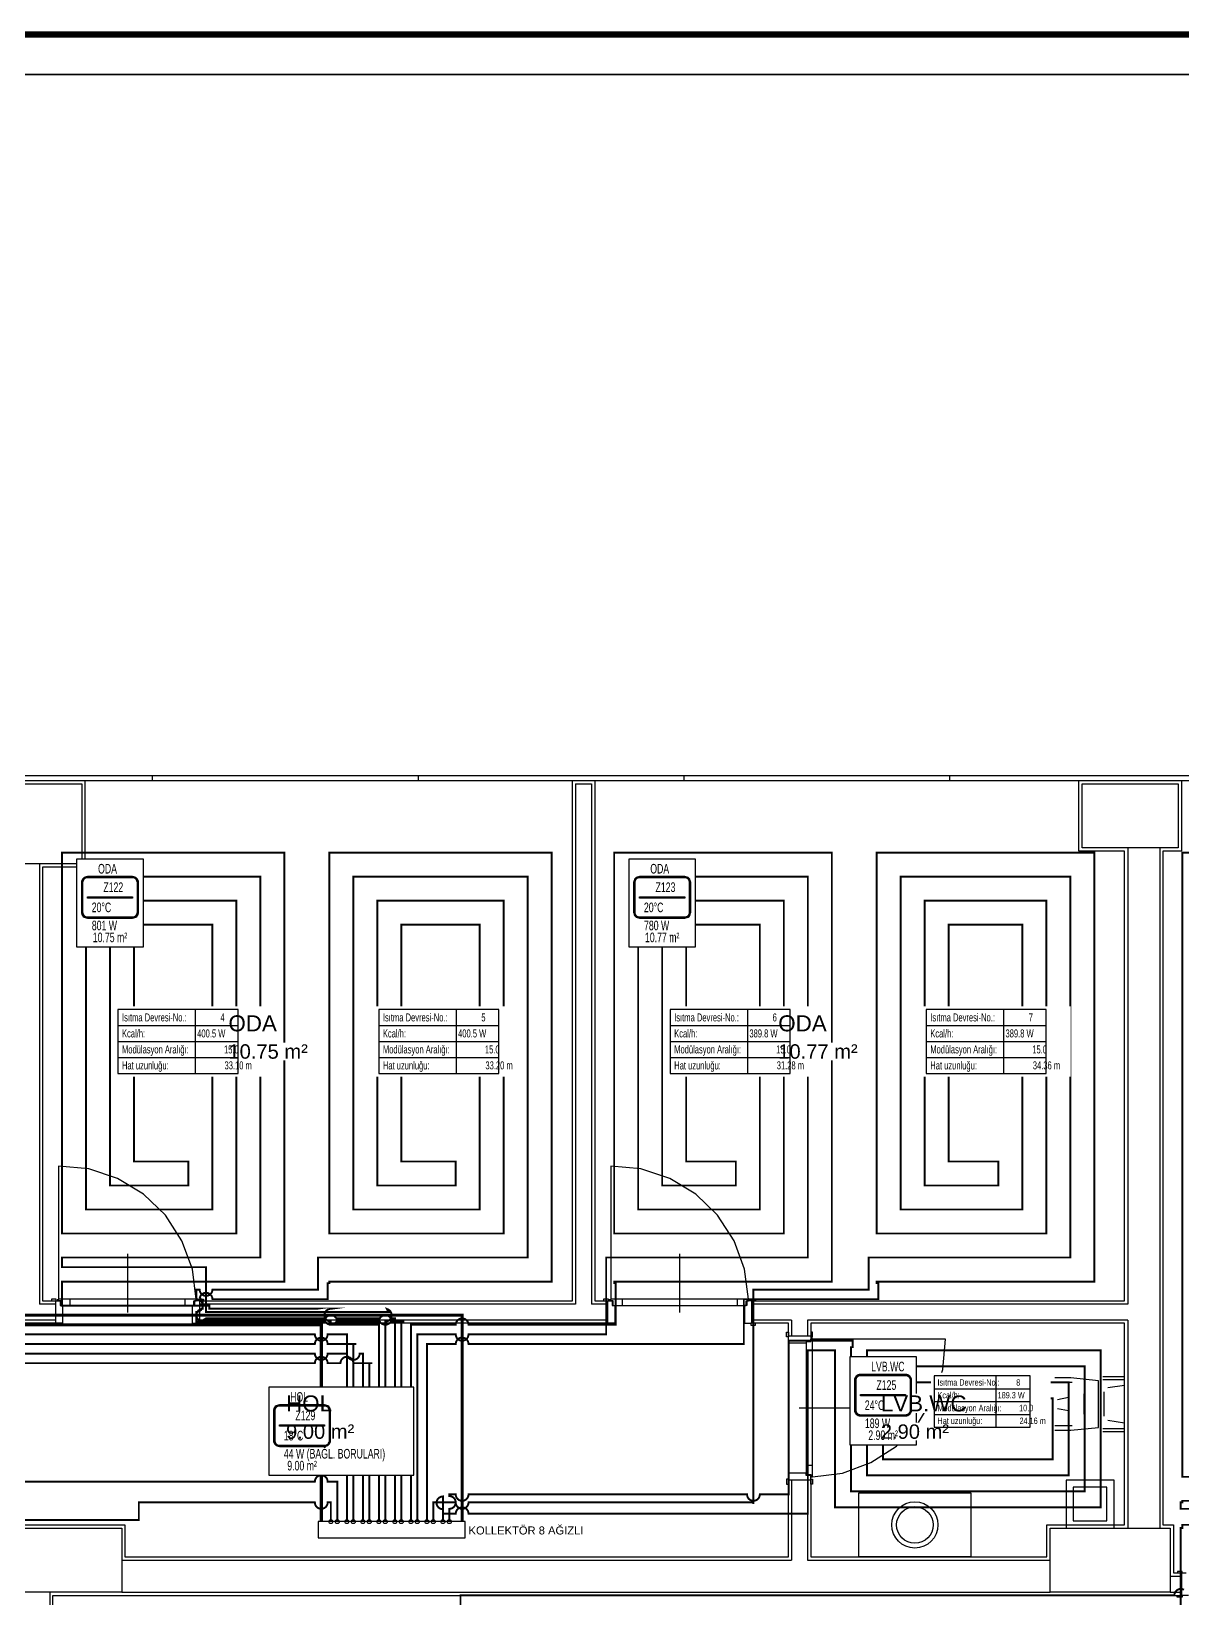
# Model space of a CAD drawing. Header units: centimetres. Extents: x -3952 to 26292, y -15092 to -10712.
# Drawn here: x 9951 to 10670, y -14077 to -13098 of the extents above; entities that cross this region are included whole.
import ezdxf
from ezdxf.enums import TextEntityAlignment as Align

# ---------------------------------------------------------------- set-up
doc = ezdxf.new("R2010")
doc.units = ezdxf.units.CM
doc.linetypes.add('ISITMA DONUS HATTI', pattern=[26, 20, -6])
for name, color, linetype in [('MIMARI', 8, 'Continuous'), ('MIMARI-KOLON', 8, 'Continuous'), ('MIMARI-TEFRIS', 9, 'Continuous'), ('MIMARI-YAZI', 8, 'Continuous'), ('MTY-ISIKAYBIMAHAL', 2, 'Continuous'), ('MTY-ISITMA-DONUS-BORU', 30, 'ISITMA DONUS HATTI'), ('MTY-ISITMA-GIDIS-BORU', 10, 'Continuous'), ('MTY-KOLLETOR', 7, 'Continuous'), ('MTY-PAFTA', 7, 'Continuous'), ('MTY-PEX-BORU', 1, 'Continuous'), ('MTY-RADYATÖR', 7, 'Continuous'), ('MTY-TEFRIS', 15, 'Continuous')]:
    doc.layers.add(name, color=color, linetype=linetype)
doc.layers.add('ROTAS-PAFTA-SINIRI', color=8, linetype='Continuous', plot=False)
doc.styles.add('MTYCAPLT', font='arial.ttf', dxfattribs={"width": 0.65, "height": 1})
doc.styles.add('ROTAS', font='arial.ttf')

# ---------------------------------------------------------------- blocks, each defined once
blk = doc.blocks.new('ROTAS_PAFTA')
blk.add_lwpolyline([(0, 0), (1, 0), (1, 1), (0, 1)], close=True)
blk = doc.blocks.new('MTY-RADYATOR MAHAL')
at = {"layer": 'MTY-ISIKAYBIMAHAL', "color": 2}
for points in [[(-35.7, 18.4), (-35.7, -18.4, 0.414214), (-28.2, -25.9), (28.2, -25.9, 0.414214), (35.7, -18.4), (35.7, 18.4, 0.414214), (28.2, 25.9), (-28.2, 25.9, 0.414214)], [(-34.2, 18.4), (-34.2, -18.4, 0.414214), (-28.2, -24.4), (28.2, -24.4, 0.414214), (34.2, -18.4), (34.2, 18.4, 0.414214), (28.2, 24.4), (-28.2, 24.4, 0.414214)]]:
    blk.add_lwpolyline(points, format="xyb", close=True, dxfattribs=at)
at = {"layer": 'MTY-ISIKAYBIMAHAL', "color": 4}
for points in [[(-35.2, 18.4), (-35.2, -18.4, 0.414214), (-28.2, -25.4), (28.2, -25.4, 0.414214), (35.2, -18.4), (35.2, 18.4, 0.414214), (28.2, 25.4), (-28.2, 25.4, 0.414214)], [(-34.7, 18.4), (-34.7, -18.4, 0.414214), (-28.2, -24.9), (28.2, -24.9, 0.414214), (34.7, -18.4), (34.7, 18.4, 0.414214), (28.2, 24.9), (-28.2, 24.9, 0.414214)]]:
    blk.add_lwpolyline(points, format="xyb", close=True, dxfattribs=at)
at = {"layer": 'MTY-ISIKAYBIMAHAL', "color": 2}
blk.add_lwpolyline([(-28.2, 0.8), (28.2, 0.8), (28.2, -0.8), (-28.2, -0.8)], close=True, dxfattribs=at)
at = {"layer": 'MTY-ISIKAYBIMAHAL', "color": 1, "style": 'MTYCAPLT', "width": 0.65}
for tag, p in [('MAHAL_001', (-14.9, 29.8)), ('NO_001', (-8.3, 6.7))]:
    blk.add_attdef(tag, p, '', height=12, rotation=360, dxfattribs=at)
at = {"layer": 'MTY-ISIKAYBIMAHAL', "color": 4, "style": 'MTYCAPLT', "width": 0.65}
for tag, p in [('DERECE_001', (-22.8, -18.5)), ('ISIKAYBI_001', (-22.7, -41.1))]:
    blk.add_attdef(tag, p, '', height=12, rotation=360, dxfattribs=at)
blk.add_attdef('ALAN', text='', height=12, rotation=360, dxfattribs=at).set_placement((0, -50), align=Align.MIDDLE_CENTER)
blk = doc.blocks.new('MTY-ETIKET')
at = {"layer": 'MTY-RADYATÖR'}
for p, q in [((2.69, 0), (2.69, 8)), ((-7, 6), (8, 6)), ((-7, 4), (8, 4)), ((-7, 2), (8, 2))]:
    blk.add_line(p, q, dxfattribs=at)
blk.add_lwpolyline([(8, 0), (8, 8), (-7, 8), (-7, 0)], close=True, dxfattribs=at)
at = {"layer": 'MTY-RADYATÖR', "style": 'MTYCAPLT', "width": 0.65}
for s, p in [('Isıtma Devresi-No.:', (-6.5, 7)), ('Kcal/h:', (-6.5, 5)), ('Modülasyon Aralığı:', (-6.5, 3)), ('Hat uzunluğu:', (-6.5, 1))]:
    blk.add_text(s, height=1, rotation=360, dxfattribs=at).set_placement(p, align=Align.MIDDLE_LEFT)
for tag, p in [('NO1_001', (5.8, 6.5)), ('AR_001', (6.25, 2.5)), ('UZ_001', (6.31, 0.51))]:
    blk.add_attdef(tag, p, '', height=1, rotation=360, dxfattribs=at)
at = {"layer": 'MTY-RADYATÖR', "color": 2, "style": 'MTYCAPLT', "width": 0.65}
for tag, p in [('BORU_001', (-7.07, 4.59)), ('YER_001', (2.9, 4.5))]:
    blk.add_attdef(tag, p, '', height=1, dxfattribs=at)

msp = doc.modelspace()

# ---------------------------------------------------------------- linework, layer by layer
at = {"layer": 'MIMARI'}
for p, q in [((10026.44, -13563.05), (10026.44, -13566.05)), ((10192.44, -13563.05), (10192.44, -13566.05)), ((10290.86, -13568.05), (10290.86, -13893.05)), ((10290.86, -13568.05), (10300.86, -13568.05)), ((10300.86, -13568.05), (10300.86, -13893.05)), ((10358.44, -13563.05), (10358.44, -13566.05)), ((10524.44, -13563.05), (10524.44, -13566.05)), ((10635.86, -13608.05), (10635.86, -13893.05)), ((10655.86, -13608.05), (10655.86, -14033.05)), ((9955.86, -13618.05), (9955.86, -13893.05)), ((9967.85, -13806.88), (9967.85, -13890.06)), ((10312.85, -13806.88), (10312.85, -13890.06)), ((10010.86, -13861.61), (10010.86, -13898.3)), ((10355.86, -13861.61), (10355.86, -13898.3)), ((9965.86, -13893.05), (9955.86, -13893.05)), ((9966.42, -13890.08), (9963.39, -13890.08)), ((9963.39, -13890.08), (9963.39, -13891.05)), ((9963.39, -13891.05), (9966.42, -13891.05)), ((9965.86, -13891.05), (9965.86, -13905.05)), ((9965.86, -13891.05), (9968.83, -13891.05)), ((9965.86, -13893.05), (9965.86, -13903.05)), ((9966.42, -13891.05), (9966.42, -13890.08)), ((10053.88, -13890.06), (9967.85, -13890.06)), ((9967.85, -13891.05), (9967.85, -13890.06)), ((9969.34, -13891), (9967.85, -13891)), ((9968.83, -13891.05), (9968.83, -13894.02)), ((9969.34, -13893.89), (9969.34, -13891)), ((9974.92, -13890.06), (9974.92, -13893.89)), ((10046.81, -13890.06), (10046.81, -13893.89)), ((10052.38, -13893.89), (10052.38, -13891)), ((10052.38, -13891), (10053.88, -13891)), ((10055.86, -13891.05), (10052.89, -13891.05)), ((10052.89, -13891.05), (10052.89, -13894.02)), ((10053.88, -13891.05), (10053.88, -13890.06)), ((10055.3, -13890.08), (10058.34, -13890.08)), ((10055.3, -13891.05), (10055.3, -13890.08)), ((10058.34, -13891.05), (10055.3, -13891.05)), ((10055.86, -13891.05), (10055.86, -13905.05)), ((10290.86, -13893.05), (10055.86, -13893.05)), ((10055.86, -13893.05), (10055.86, -13903.05)), ((10058.34, -13890.08), (10058.34, -13891.05)), ((10310.86, -13893.05), (10300.86, -13893.05)), ((10311.42, -13890.08), (10308.39, -13890.08)), ((10308.39, -13890.08), (10308.39, -13891.05)), ((10308.39, -13891.05), (10311.42, -13891.05)), ((10310.86, -13891.05), (10310.86, -13905.05)), ((10310.86, -13891.05), (10313.83, -13891.05)), ((10310.86, -13893.05), (10310.86, -13903.05)), ((10311.42, -13891.05), (10311.42, -13890.08)), ((10398.88, -13890.06), (10312.85, -13890.06)), ((10312.85, -13891.05), (10312.85, -13890.06)), ((10314.34, -13891), (10312.85, -13891)), ((10313.83, -13891.05), (10313.83, -13894.02)), ((10314.34, -13893.89), (10314.34, -13891)), ((10319.92, -13890.06), (10319.92, -13893.89)), ((10391.81, -13890.06), (10391.81, -13893.89)), ((10397.38, -13893.89), (10397.38, -13891)), ((10397.38, -13891), (10398.88, -13891)), ((10400.86, -13891.05), (10397.89, -13891.05)), ((10397.89, -13891.05), (10397.89, -13894.02)), ((10398.88, -13891.05), (10398.88, -13890.06)), ((10400.3, -13890.08), (10403.34, -13890.08)), ((10400.3, -13891.05), (10400.3, -13890.08)), ((10403.34, -13891.05), (10400.3, -13891.05)), ((10400.86, -13891.05), (10400.86, -13905.05)), ((10635.86, -13893.05), (10400.86, -13893.05)), ((10400.86, -13893.05), (10400.86, -13903.05)), ((10403.34, -13890.08), (10403.34, -13891.05)), ((9965.86, -13903.05), (9935.86, -13903.05)), ((9968.83, -13894.02), (9970.32, -13894.02)), ((9969.34, -13893.89), (10052.38, -13893.89)), ((9970.32, -13894.02), (9970.32, -13905.05)), ((10051.41, -13894.02), (10051.41, -13905.05)), ((10052.89, -13894.02), (10051.41, -13894.02)), ((10310.86, -13903.05), (10055.86, -13903.05)), ((10313.83, -13894.02), (10315.32, -13894.02)), ((10314.34, -13893.89), (10397.38, -13893.89)), ((10315.32, -13894.02), (10315.32, -13905.05)), ((10396.41, -13894.02), (10396.41, -13905.05)), ((10397.89, -13894.02), (10396.41, -13894.02)), ((10425.86, -13903.05), (10400.86, -13903.05)), ((10425.86, -13903.05), (10425.86, -13913.05)), ((10635.86, -13903.05), (10435.86, -13903.05)), ((10435.86, -13903.05), (10435.86, -13913.05)), ((10635.86, -13903.05), (10635.86, -14033.05)), ((9963.34, -13906.19), (9963.34, -13905.05)), ((9963.34, -13905.05), (9966.42, -13905.05)), ((9966.42, -13906.19), (9963.34, -13906.19)), ((9970.32, -13905.05), (9965.86, -13905.05)), ((9966.42, -13905.05), (9966.42, -13906.19)), ((10051.41, -13905.05), (10055.86, -13905.05)), ((10055.3, -13905.05), (10055.3, -13906.19)), ((10058.39, -13905.05), (10055.3, -13905.05)), ((10055.3, -13906.19), (10058.39, -13906.19)), ((10058.39, -13906.19), (10058.39, -13905.05)), ((10308.34, -13906.19), (10308.34, -13905.05)), ((10308.34, -13905.05), (10311.42, -13905.05)), ((10311.42, -13906.19), (10308.34, -13906.19)), ((10315.32, -13905.05), (10310.86, -13905.05)), ((10311.42, -13905.05), (10311.42, -13906.19)), ((10396.41, -13905.05), (10400.86, -13905.05)), ((10400.3, -13905.05), (10400.3, -13906.19)), ((10403.39, -13905.05), (10400.3, -13905.05)), ((10400.3, -13906.19), (10403.39, -13906.19)), ((10403.39, -13906.19), (10403.39, -13905.05)), ((10422.72, -13910.53), (10423.86, -13910.53)), ((10422.72, -13913.61), (10422.72, -13910.53)), ((10423.86, -13910.53), (10423.86, -13913.61)), ((10437.86, -13910.58), (10437.86, -13913.61)), ((10438.83, -13910.58), (10437.86, -13910.58)), ((10438.83, -13913.61), (10438.83, -13910.58)), ((10423.86, -13913.61), (10422.72, -13913.61)), ((10423.86, -13917.51), (10423.86, -13913.05)), ((10437.86, -13913.05), (10423.86, -13913.05)), ((10434.89, -13917.51), (10423.86, -13917.51)), ((10435.86, -13913.05), (10425.86, -13913.05)), ((10434.89, -13916.02), (10434.89, -13917.51)), ((10437.86, -13916.02), (10434.89, -13916.02)), ((10435.03, -13916.53), (10435.03, -13999.57)), ((10435.03, -13916.53), (10437.92, -13916.53)), ((10438.85, -13922.11), (10435.03, -13922.11)), ((10437.86, -13913.05), (10437.86, -13916.02)), ((10437.86, -13913.61), (10438.83, -13913.61)), ((10437.86, -13915.04), (10438.85, -13915.04)), ((10437.92, -13916.53), (10437.92, -13915.04)), ((10438.85, -14001.07), (10438.85, -13915.04)), ((10522.03, -13915.04), (10438.85, -13915.04)), ((10467.31, -13958.05), (10430.61, -13958.05)), ((10423.86, -13998.6), (10423.86, -14003.05)), ((10434.89, -13998.6), (10423.86, -13998.6)), ((10434.89, -14000.08), (10434.89, -13998.6)), ((10437.86, -14000.08), (10434.89, -14000.08)), ((10438.85, -13994), (10435.03, -13994)), ((10435.03, -13999.57), (10437.92, -13999.57)), ((10437.86, -14003.05), (10437.86, -14000.08)), ((10437.86, -14001.07), (10438.85, -14001.07)), ((10437.92, -13999.57), (10437.92, -14001.07)), ((10423.86, -14002.49), (10422.72, -14002.49)), ((10422.72, -14002.49), (10422.72, -14005.58)), ((10422.72, -14005.58), (10423.86, -14005.58)), ((10423.86, -14005.58), (10423.86, -14002.49)), ((10437.86, -14003.05), (10423.86, -14003.05)), ((10425.86, -14003.05), (10425.86, -14053.05)), ((10435.86, -14003.05), (10425.86, -14003.05)), ((10435.86, -14003.05), (10435.86, -14053.05)), ((10437.86, -14005.53), (10437.86, -14002.49)), ((10437.86, -14002.49), (10438.83, -14002.49)), ((10438.83, -14005.53), (10437.86, -14005.53)), ((10438.83, -14002.49), (10438.83, -14005.53)), ((10007.36, -14053.05), (10425.86, -14053.05)), ((10435.86, -14053.05), (10587.36, -14053.05)), ((10662.36, -14063.05), (10669.36, -14063.05)), ((10669.92, -14060.08), (10666.89, -14060.08)), ((10666.89, -14060.08), (10666.89, -14061.05)), ((10666.89, -14061.05), (10669.92, -14061.05)), ((10669.36, -14061.05), (10669.36, -14075.05)), ((10669.36, -14061.05), (10672.33, -14061.05)), ((10669.36, -14063.05), (10669.36, -14073.05)), ((10669.92, -14061.05), (10669.92, -14060.08)), ((9962.36, -14073.05), (9962.36, -14113.05)), ((10007.36, -14073.05), (10587.36, -14073.05)), ((10662.36, -14073.05), (10669.36, -14073.05)), ((10666.84, -14076.19), (10666.84, -14075.05)), ((10666.84, -14075.05), (10669.92, -14075.05)), ((10669.92, -14076.19), (10666.84, -14076.19)), ((10673.82, -14075.05), (10669.36, -14075.05)), ((10669.92, -14075.05), (10669.92, -14076.19))]:
    msp.add_line(p, q, dxfattribs=at)
for points in [[(8034.44, -13566.05), (11020.86, -13566.05), (11020.86, -13563.05), (8034.44, -13563.05), (8034.44, -13566.05)], [(9935.86, -13891.05), (9943.86, -13891.05), (9943.86, -13620.05), (9930.36, -13620.05), (9930.36, -13566.05), (9984.36, -13566.05), (9984.36, -13620.05), (9957.86, -13620.05), (9957.86, -13891.05), (9965.86, -13891.05)], [(10055.86, -13891.05), (10288.86, -13891.05), (10288.86, -13566.05), (10302.86, -13566.05), (10302.86, -13891.05), (10310.86, -13891.05)], [(10400.86, -13891.05), (10633.86, -13891.05), (10633.86, -13610.05), (10605.36, -13610.05), (10605.36, -13566.05), (10669.36, -13566.05), (10669.36, -13610.05), (10657.86, -13610.05), (10657.86, -14031.05), (10664.36, -14031.05), (10664.36, -14061.05), (10669.36, -14061.05)], [(10053.88, -13890.06), (10051.47, -13871.26), (10044.93, -13853.47), (10034.58, -13837.58), (10020.95, -13824.4), (10004.73, -13814.6), (9986.72, -13808.66), (9967.85, -13806.88)], [(10398.88, -13890.06), (10396.47, -13871.26), (10389.93, -13853.47), (10379.58, -13837.58), (10365.95, -13824.4), (10349.73, -13814.6), (10331.72, -13808.66), (10312.85, -13806.88)], [(9966.92, -13890.47), (9967.53, -13890.47), (9966.92, -13890.47)], [(10311.92, -13890.47), (10312.53, -13890.47), (10311.92, -13890.47)], [(9965.86, -13905.05), (9935.86, -13905.05)], [(10310.86, -13905.05), (10055.86, -13905.05)], [(10423.86, -13913.05), (10423.86, -13905.05), (10400.86, -13905.05)], [(10437.86, -14003.05), (10437.86, -14051.05), (10585.36, -14051.05), (10585.36, -14031.05), (10633.86, -14031.05), (10633.86, -13905.05), (10437.86, -13905.05), (10437.86, -13910.58)], [(10438.44, -13914.12), (10438.44, -13914.72), (10438.44, -13914.12)], [(10438.85, -14001.07), (10457.66, -13998.66), (10475.45, -13992.12), (10491.34, -13981.77), (10504.51, -13968.14), (10514.32, -13951.92), (10520.26, -13933.91), (10522.03, -13915.04)], [(9923.39, -14051.05), (9930.36, -14051.05), (9930.36, -14031.05), (10009.36, -14031.05), (10009.36, -14051.05), (10423.86, -14051.05), (10423.86, -14003.05)], [(10597.36, -14003.05), (10597.36, -14033.05), (10627.36, -14033.05), (10627.36, -14003.05), (10597.36, -14003.05)], [(10601.86, -14007.55), (10601.86, -14028.55), (10622.86, -14028.55), (10622.86, -14007.55), (10601.86, -14007.55)], [(9964.36, -14113.05), (9964.36, -14075.05), (10669.36, -14075.05)]]:
    msp.add_lwpolyline(points, dxfattribs=at)
at = {"layer": 'MIMARI-KOLON'}
for points in [[(9932.36, -13568.05), (9982.36, -13568.05), (9982.36, -13618.05), (9932.36, -13618.05), (9932.36, -13568.05)], [(10607.36, -13568.05), (10667.36, -13568.05), (10667.36, -13608.05), (10607.36, -13608.05), (10607.36, -13568.05)], [(9932.36, -14033.05), (10007.36, -14033.05), (10007.36, -14073.05), (9932.36, -14073.05), (9932.36, -14033.05)], [(10587.36, -14033.05), (10662.36, -14033.05), (10662.36, -14073.05), (10587.36, -14073.05), (10587.36, -14033.05)]]:
    msp.add_lwpolyline(points, dxfattribs=at)
at = {"layer": 'MIMARI-TEFRIS'}
for p, q in [((10600.23, -13939.18), (10590.23, -13939.18)), ((10600.23, -13939.18), (10590.23, -13939.18)), ((10590.23, -13941.91), (10601.14, -13941.91)), ((10590.23, -13941.91), (10601.14, -13941.91)), ((10617.5, -13941.01), (10600.23, -13939.18)), ((10617.5, -13941.01), (10600.23, -13939.18)), ((10617.5, -13970.09), (10617.5, -13941.01)), ((10617.5, -13970.09), (10617.5, -13941.01)), ((10619.31, -13970.1), (10619.32, -13941.01)), ((10619.31, -13970.1), (10619.32, -13941.01)), ((10620.23, -13938.28), (10633.87, -13938.28)), ((10620.23, -13938.28), (10633.87, -13938.28)), ((10620.23, -13940.1), (10633.87, -13940.1)), ((10620.23, -13940.1), (10633.87, -13940.1)), ((10633.86, -13972.83), (10633.87, -13938.28)), ((10633.86, -13972.83), (10633.87, -13938.28)), ((10598.89, -13951.44), (10592.07, -13952.81)), ((10598.89, -13951.44), (10592.07, -13952.81)), ((10598.89, -13959.62), (10598.89, -13951.44)), ((10598.89, -13959.62), (10598.89, -13951.44)), ((10608.41, -13949.18), (10608.41, -13961.91)), ((10608.41, -13949.18), (10608.41, -13961.91)), ((10621.13, -13963.19), (10621.14, -13947.92)), ((10621.13, -13963.19), (10621.14, -13947.92)), ((10623.48, -13945.22), (10633.87, -13943.74)), ((10623.48, -13945.22), (10633.87, -13943.74)), ((10592.07, -13958.26), (10598.89, -13959.62)), ((10592.07, -13958.26), (10598.89, -13959.62)), ((10601.13, -13969.18), (10590.23, -13969.18)), ((10601.13, -13969.18), (10590.23, -13969.18)), ((10600.22, -13971.91), (10617.5, -13970.09)), ((10600.22, -13971.91), (10617.5, -13970.09)), ((10633.86, -13971.01), (10620.22, -13971)), ((10633.86, -13971.01), (10620.22, -13971)), ((10633.86, -13967.37), (10623.47, -13965.89)), ((10633.86, -13967.37), (10623.47, -13965.89)), ((10590.22, -13971.91), (10600.22, -13971.91)), ((10590.22, -13971.91), (10600.22, -13971.91)), ((10633.86, -13972.83), (10620.22, -13972.82)), ((10633.86, -13972.83), (10620.22, -13972.82))]:
    msp.add_line(p, q, dxfattribs=at)
msp.add_lwpolyline([(10537.86, -14011.05), (10537.86, -14051.05), (10467.86, -14051.05), (10467.86, -14011.05), (10537.86, -14011.05)], dxfattribs=at)
for radius in [14.43, 11.43]:
    msp.add_circle((10502.86, -14031.05), radius, dxfattribs=at)
at = {"layer": 'MTY-ISITMA-DONUS-BORU', "const_width": 2}
msp.add_lwpolyline([(9537.48, -13668), (9546, -13668), (9546, -13884), (9846, -13884), (9846, -13900), (10220, -13900), (10220, -14029)], dxfattribs=at)
at = {"layer": 'MTY-ISITMA-GIDIS-BORU', "const_width": 2}
msp.add_lwpolyline([(9537.48, -13674), (9540, -13674), (9540, -13890), (9840, -13890), (9840, -13906), (10132, -13906), (10132, -14029)], dxfattribs=at)
at = {"layer": 'MTY-KOLLETOR'}
msp.add_lwpolyline([(10130, -14039), (10222, -14039), (10222, -14029), (10130, -14029)], close=True, dxfattribs=at)
for centre in [(10138, -14029), (10142, -14029), (10148, -14029), (10152, -14029), (10158, -14029), (10162, -14029), (10168, -14029), (10172, -14029), (10178, -14029), (10182, -14029), (10188, -14029), (10192, -14029), (10198, -14029), (10202, -14029), (10208, -14029), (10212, -14029)]:
    msp.add_circle(centre, 1.2, dxfattribs=at)
at = {"layer": 'MTY-PAFTA'}
for points, const_width in [([(7600, -15050), (11400, -15050), (11400, -13100), (7600, -13100)], 4), ([(7625, -15025), (11375, -15025), (11375, -13125), (7625, -13125)], 1)]:
    msp.add_lwpolyline(points, close=True, dxfattribs=dict(at, const_width=const_width))
at = {"layer": 'MTY-PEX-BORU', "const_width": 1.2}
for points in [[(10168, -14029), (10168, -13906), (10138, -13906), (10138, -13904), (10136.96, -13903.86), (10136, -13903.46), (10135.17, -13902.83), (10134.54, -13902), (10134.14, -13901.04), (10134, -13900), (10134.14, -13898.96), (10134.54, -13898), (10135.17, -13897.17), (10136, -13896.54), (10136.96, -13896.14), (10138, -13896), (10062, -13896), (10062, -13894), (9970, -13894), (9970, -13879), (10109, -13879), (10109, -13611), (9970, -13611), (9970, -13849), (10079, -13849), (10079, -13641), (10000, -13641), (10000, -13819), (10049, -13819), (10049, -13804), (10015, -13804), (10015, -13656), (10064, -13656), (10064, -13834), (9985, -13834), (9985, -13626), (10094, -13626), (10094, -13864), (9970, -13864), (9970, -13870), (10060, -13870), (10060, -13898), (10174, -13898), (10173.04, -13896.14), (10174, -13896.54), (10174.83, -13897.17), (10175.46, -13898), (10175.86, -13898.96), (10176, -13900), (10175.86, -13901.04), (10175.46, -13902), (10174.83, -13902.83), (10174, -13903.46), (10173.04, -13903.86), (10172, -13904), (10172, -14018), (10172, -14017), (10172, -14029)], [(10062.6, -13887), (10062.83, -13887.17), (10063.46, -13888), (10063.86, -13888.96), (10064, -13890), (10136, -13890), (10136, -13880), (10137, -13880), (10137, -13879), (10276, -13879), (10276, -13611), (10137, -13611), (10137, -13849), (10246, -13849), (10246, -13641), (10167, -13641), (10167, -13819), (10216, -13819), (10216, -13804), (10182, -13804), (10182, -13656), (10231, -13656), (10231, -13834), (10152, -13834), (10152, -13626), (10261, -13626), (10261, -13864), (10137, -13864), (10130, -13864), (10130, -13884), (10064, -13884), (10063.86, -13885.04), (10063.46, -13886), (10062.83, -13886.83), (10062.6, -13887)], [(10188, -14029), (10188, -13906), (10216, -13906), (10216.14, -13904.96), (10216.54, -13904), (10217.17, -13903.17), (10218, -13902.54), (10218.96, -13902.14), (10220, -13902), (10221.04, -13902.14), (10222, -13902.54), (10222.83, -13903.17), (10223.46, -13904), (10223.86, -13904.96), (10224, -13906), (10316, -13906), (10316, -13880), (10315, -13880), (10315, -13879), (10451, -13879), (10451, -13611), (10315, -13611), (10315, -13849), (10421, -13849), (10421, -13641), (10345, -13641), (10345, -13819), (10391, -13819), (10391, -13804), (10360, -13804), (10360, -13656), (10406, -13656), (10406, -13834), (10330, -13834), (10330, -13626), (10436, -13626), (10436, -13864), (10315, -13864), (10310, -13864), (10310, -13912), (10224, -13912), (10223.86, -13913.04), (10223.46, -13914), (10222.83, -13914.83), (10222, -13915.46), (10221.04, -13915.86), (10220, -13916), (10218.96, -13915.86), (10218, -13915.46), (10217.17, -13914.83), (10216.54, -13914), (10216.14, -13913.04), (10216, -13912), (10192, -13912), (10192, -14018), (10192, -14017), (10192, -14029)], [(10198, -14029), (10198, -13918), (10216, -13918), (10216.14, -13916.96), (10216.54, -13916), (10217.17, -13915.17), (10218, -13914.54), (10218.96, -13914.14), (10220, -13914), (10221.04, -13914.14), (10222, -13914.54), (10222.83, -13915.17), (10223.46, -13916), (10223.86, -13916.96), (10224, -13918), (10396, -13918), (10396, -13890), (10480, -13890), (10480, -13880), (10479, -13880), (10479, -13879), (10615, -13879), (10615, -13611), (10479, -13611), (10479, -13849), (10585, -13849), (10585, -13641), (10509, -13641), (10509, -13819), (10555, -13819), (10555, -13804), (10524, -13804), (10524, -13656), (10570, -13656), (10570, -13834), (10494, -13834), (10494, -13626), (10600, -13626), (10600, -13864), (10479, -13864), (10474, -13864), (10474, -13884), (10402, -13884), (10402, -14018), (10402, -14017), (10224, -14017), (10223.86, -14018.04), (10223.46, -14019), (10222.83, -14019.83), (10222, -14020.46), (10221.04, -14020.86), (10220, -14021), (10218.96, -14020.86), (10218, -14020.46), (10217.17, -14019.83), (10216.54, -14019), (10216.14, -14018.04), (10216, -14017), (10202, -14017), (10202, -14029)], [(10836.5, -13611), (10670, -13611), (10670, -14001), (10806.5, -14001)], [(10057.4, -13887), (10057.17, -13886.83), (10056.54, -13886), (10056.14, -13885.04), (10056, -13884), (10054, -13884), (10054, -13890), (10055.04, -13890.14), (10056, -13890.54), (10056.83, -13891.17), (10057.46, -13892), (10057.86, -13892.96), (10057.99, -13893.95)], [(10058, -13893.95), (10058, -13892), (10056.14, -13888.96), (10056.54, -13888), (10057.17, -13887.17), (10057.4, -13887)], [(10057.4, -13887), (10058, -13886.54), (10058.96, -13886.14), (10059.95, -13886.01)], [(10059.95, -13887.99), (10058.96, -13887.86), (10058, -13887.46), (10057.4, -13887)], [(10060.05, -13886.01), (10061.04, -13886.14), (10062, -13886.54), (10062.6, -13887)], [(10062.6, -13887), (10062, -13887.46), (10061.04, -13887.86), (10060.05, -13887.99)], [(10054.6, -13897.92), (10054, -13898), (10054, -13899.95)], [(10054, -13900.05), (10054, -13904), (10134, -13904), (10134.13, -13903)], [(10054.01, -13899.95), (10054.14, -13898.96), (10054.54, -13898), (10054.6, -13897.92)], [(10134.13, -13903), (10134, -13902), (10060, -13902), (10056.96, -13903.86), (10056, -13903.46), (10055.17, -13902.83), (10054.54, -13902), (10054.14, -13901.04), (10054.01, -13900.05)], [(10054.6, -13897.92), (10055.17, -13897.17), (10056, -13896.54), (10056.96, -13896.14), (10057.4, -13896.08)], [(10057.4, -13896.08), (10056.83, -13896.83), (10056, -13897.46), (10055.04, -13897.86), (10054.6, -13897.92)], [(10057.4, -13896.08), (10058, -13896), (10058, -13894.05)], [(10057.99, -13894.05), (10057.86, -13895.04), (10057.46, -13896), (10057.4, -13896.08)], [(10134.13, -13903), (10134.14, -13902.96), (10134.51, -13902.05)], [(10137.95, -13905.99), (10136.96, -13905.86), (10136, -13905.46), (10135.17, -13904.83), (10134.54, -13904), (10134.14, -13903.04), (10134.13, -13903)], [(10134.57, -13901.95), (10135.17, -13901.17), (10136, -13900.54), (10136.96, -13900.14), (10137.62, -13900.05)], [(10138.38, -13900.05), (10139.04, -13900.14), (10140, -13900.54), (10140.83, -13901.17), (10141.46, -13902), (10141.86, -13902.96), (10141.87, -13903)], [(10141.87, -13903), (10141.86, -13903.04), (10141.46, -13904), (10140.83, -13904.83), (10140, -13905.46), (10139.04, -13905.86), (10138.38, -13905.95)], [(10168.13, -13903), (10168, -13902), (10142, -13902), (10141.87, -13903)], [(10141.87, -13903), (10142, -13904), (10168, -13904), (10168.13, -13903)], [(10168.13, -13903), (10168.14, -13902.96), (10168.54, -13902), (10169.17, -13901.17), (10170, -13900.54), (10170.96, -13900.14), (10171.62, -13900.05)], [(10171.95, -13905.99), (10170.96, -13905.86), (10170, -13905.46), (10169.17, -13904.83), (10168.54, -13904), (10168.14, -13903.04), (10168.13, -13903)], [(10175.87, -13903), (10175.86, -13903.04), (10175.46, -13904), (10174.83, -13904.83), (10174, -13905.46), (10173.04, -13905.86), (10172.05, -13905.99)], [(10172.38, -13900.05), (10173.04, -13900.14), (10174, -13900.54), (10174.83, -13901.17), (10175.43, -13901.95)], [(10175.49, -13902.05), (10175.86, -13902.96), (10175.87, -13903)], [(10178, -13904), (10178, -13902), (10176, -13902), (10175.87, -13903)], [(10175.87, -13903), (10176, -13904), (10178, -13904)], [(10148, -14029), (10148, -13912), (10136, -13912), (10135.86, -13913.04), (10135.46, -13914), (10134.83, -13914.83), (10134, -13915.46), (10133.04, -13915.86), (10132, -13916), (10130.96, -13915.86), (10130, -13915.46), (10129.17, -13914.83), (10128.54, -13914), (10128.14, -13913.04), (10128, -13912), (9942, -13912)], [(10178, -14029), (10178, -13904)], [(10178, -13904), (10182, -13904)], [(10182, -13904), (10184, -13904)], [(10182, -13904), (10182, -14017)], [(9904, -13918), (10128, -13918), (10128.14, -13916.96), (10128.54, -13916), (10129.17, -13915.17), (10130, -13914.54), (10130.96, -13914.14), (10132, -13914), (10133.04, -13914.14), (10134, -13914.54), (10134.83, -13915.17), (10135.46, -13916), (10135.86, -13916.96), (10136, -13918), (10154, -13918), (10152, -13918), (10152, -14018), (10152, -14017), (10152, -14029)], [(10208, -14029), (10208, -14021.25), (10206.96, -14021.11), (10206, -14020.71), (10205.17, -14020.08), (10204.54, -14019.25), (10204.14, -14018.29), (10204, -14017.25), (10204.14, -14016.21), (10204.54, -14015.25), (10205.17, -14014.42), (10206, -14013.79), (10206.96, -14013.39), (10208, -14013.25), (10208, -14024), (10216, -14024), (10216.14, -14022.96), (10216.54, -14022), (10217.17, -14021.17), (10218, -14020.54), (10218.96, -14020.14), (10220, -14020), (10221.04, -14020.14), (10222, -14020.54), (10222.83, -14021.17), (10223.46, -14022), (10223.86, -14022.96), (10224, -14024), (10436, -14024), (10436, -13922), (10453, -13922), (10453, -14020), (10619, -14020), (10619, -13922), (10473, -13922), (10473, -14000), (10599, -14000), (10599, -13942), (10493, -13942), (10493, -13980), (10503, -13980), (10503, -13952), (10589, -13952), (10589, -13990), (10483, -13990), (10483, -13932), (10609, -13932), (10609, -14010), (10463, -14010), (10463, -13922), (10463, -13920), (10464, -13920), (10464, -13916), (10424, -13916), (10424, -14012), (10406, -14012), (10405.86, -14013.04), (10405.46, -14014), (10404.83, -14014.83), (10404, -14015.46), (10403.04, -14015.86), (10402, -14016), (10400.96, -14015.86), (10400, -14015.46), (10399.17, -14014.83), (10398.54, -14014), (10398.14, -14013.04), (10398, -14012), (10224, -14012), (10223.86, -14013.04), (10223.46, -14014), (10222.83, -14014.83), (10222, -14015.46), (10221.04, -14015.86), (10220, -14016), (10218.96, -14015.86), (10218, -14015.46), (10217.17, -14014.83), (10216.54, -14014), (10216.14, -14013.04), (10216, -14012), (10212, -14012), (10212, -14013), (10213.04, -14013.14), (10214, -14013.54), (10214.83, -14014.17), (10215.46, -14015), (10215.86, -14015.96), (10216, -14017), (10215.86, -14018.04), (10215.46, -14019), (10214.83, -14019.83), (10214, -14020.46), (10213.04, -14020.86), (10212, -14021), (10212, -14029)], [(9834, -13930), (10128, -13930), (10128.14, -13928.96), (10128.54, -13928), (10129.17, -13927.17), (10129.4, -13927)], [(10129.4, -13927), (10129.17, -13926.83), (10128.54, -13926), (10128.14, -13925.04), (10128, -13924), (9852, -13924)], [(10129.4, -13927), (10130, -13926.54), (10130.96, -13926.14), (10132, -13926), (10133.04, -13926.14), (10134, -13926.54), (10134.6, -13927)], [(10134.6, -13927), (10134, -13927.46), (10133.04, -13927.86), (10132, -13928), (10130.96, -13927.86), (10130, -13927.46), (10129.4, -13927)], [(10147.95, -13924), (10136, -13924), (10135.86, -13925.04), (10135.46, -13926), (10134.83, -13926.83), (10134.6, -13927)], [(10134.6, -13927), (10134.83, -13927.17), (10135.46, -13928), (10135.86, -13928.96), (10136, -13930), (10144, -13930), (10144.14, -13928.96), (10144.54, -13928), (10145.17, -13927.17), (10146, -13926.54), (10146.96, -13926.14), (10147.95, -13926.01)], [(10148.6, -13926.08), (10148.54, -13926), (10148.14, -13925.04), (10148.05, -13924.38)], [(10148.05, -13926.01), (10148.6, -13926.08)], [(10151.4, -13927.92), (10150.96, -13927.86), (10150, -13927.46), (10149.17, -13926.83), (10148.6, -13926.08)], [(10148.6, -13926.08), (10149.04, -13926.14), (10150, -13926.54), (10150.83, -13927.17), (10151.4, -13927.92)], [(10151.95, -13927.99), (10151.4, -13927.92)], [(10151.4, -13927.92), (10151.46, -13928), (10151.86, -13928.96), (10151.95, -13929.62)], [(10158, -13930), (10158, -13924), (10156, -13924), (10155.86, -13925.04), (10155.46, -13926), (10154.83, -13926.83), (10154, -13927.46), (10153.04, -13927.86), (10152.05, -13927.99)], [(10152.05, -13930), (10158, -13930)], [(10158, -14029), (10158, -13930)], [(10158, -13930), (10162, -13930)], [(10162, -13930), (10164, -13930)], [(10162, -13930), (10162, -14017)], [(9770, -14004), (10128, -14004), (10128.14, -14002.96), (10128.54, -14002), (10129.17, -14001.17), (10130, -14000.54), (10130.96, -14000.14), (10132, -14000), (10133.04, -14000.14), (10134, -14000.54), (10134.83, -14001.17), (10135.46, -14002), (10135.86, -14002.96), (10136, -14004), (10142, -14004), (10142, -14029)], [(10138, -14029), (10138, -14017), (10136, -14017), (10135.86, -14018.04), (10135.46, -14019), (10134.83, -14019.83), (10134, -14020.46), (10133.04, -14020.86), (10132, -14021), (10130.96, -14020.86), (10130, -14020.46), (10129.17, -14019.83), (10128.54, -14019), (10128.14, -14018.04), (10128, -14017), (10018, -14017), (10018, -14028), (9800, -14028)], [(10162, -14017), (10162, -14018)], [(10162, -14018), (10162, -14029)], [(10182, -14017), (10182, -14018)], [(10182, -14018), (10182, -14029)], [(10821.5, -14016), (10670, -14016), (10670, -14017), (10669, -14017), (10669, -14021), (10675, -14021)], [(10669, -14123), (10669, -14033), (10670, -14033), (10670, -14031), (10836.5, -14031)], [(10219, -14083), (10219, -14075), (10665, -14075), (10665.14, -14073.96), (10665.54, -14073), (10666.17, -14072.17), (10667, -14071.54), (10667.96, -14071.14), (10669, -14071), (10670.04, -14071.14), (10671, -14071.54)]]:
    msp.add_lwpolyline(points, dxfattribs=at)

# ---------------------------------------------------------------- block references
at = {"layer": 'ROTAS-PAFTA-SINIRI', "xscale": 3800, "yscale": 1950}
msp.add_blockref('ROTAS_PAFTA', (7600, -15050), dxfattribs=at)

# ---------------------------------------------------------------- texts
at = {"layer": 'MTY-KOLLETOR', "style": 'ROTAS'}
msp.add_text('KOLLEKTÖR 8 AĞIZLI', height=5, dxfattribs=at).set_placement((10224, -14037))

# ---------------------------------------------------------------- next in the draw order: wipeouts: each hides what was drawn before it
for points in [[(9979.14, -13670), (10020.86, -13670), (10020.86, -13615.08), (9979.14, -13615.08)], [(10324.14, -13670), (10365.86, -13670), (10365.86, -13615.08), (10324.14, -13615.08)], [(10003, -13751), (10095.26, -13751), (10095.26, -13707), (10003, -13707)], [(10166, -13751), (10258.26, -13751), (10258.26, -13707), (10166, -13707)], [(10348, -13751), (10440.26, -13751), (10440.26, -13707), (10348, -13707)], [(10508, -13751), (10600.26, -13751), (10600.26, -13707), (10508, -13707)], [(10462.14, -13981), (10503.86, -13981), (10503.86, -13926.08), (10462.14, -13926.08)], [(10513, -13972), (10587.61, -13972), (10587.61, -13936), (10513, -13936)], [(10099.14, -14000), (10189.76, -14000), (10189.76, -13945.08), (10099.14, -13945.08)]]:
    msp.add_wipeout(points)

# ---------------------------------------------------------------- next in the draw order: linework, layer by layer
at = {"layer": 'MTY-ISIKAYBIMAHAL'}
for points in [[(9979.14, -13670), (10020.86, -13670), (10020.86, -13615.08), (9979.14, -13615.08)], [(10324.14, -13670), (10365.86, -13670), (10365.86, -13615.08), (10324.14, -13615.08)], [(10462.14, -13981), (10503.86, -13981), (10503.86, -13926.08), (10462.14, -13926.08)], [(10099.14, -14000), (10189.76, -14000), (10189.76, -13945.08), (10099.14, -13945.08)]]:
    msp.add_lwpolyline(points, close=True, dxfattribs=at)

# ---------------------------------------------------------------- next in the draw order: block references
at = {"layer": 'MTY-TEFRIS', "xscale": 0.5, "yscale": 0.5}
for p, values in [((10000, -13639), {'DERECE_001': '20°C', 'MAHAL_001': 'ODA', 'ISIKAYBI_001': '801 W', 'NO_001': 'Z122', 'ALAN': '10.75 m²'}), ((10345, -13639), {'DERECE_001': '20°C', 'MAHAL_001': 'ODA', 'ISIKAYBI_001': '780 W', 'NO_001': 'Z123', 'ALAN': '10.77 m²'}), ((10120, -13969), {'DERECE_001': '18°C', 'MAHAL_001': 'HOL', 'ISIKAYBI_001': '44 W (BAĞL. BORULARI)', 'NO_001': 'Z129', 'ALAN': '9.00 m²'})]:
    msp.add_blockref('MTY-RADYATOR MAHAL', p, dxfattribs=at).add_auto_attribs(values)
at = {"layer": 'MTY-TEFRIS'}
ref = msp.add_blockref('MTY-ETIKET', (10203, -13749), dxfattribs=dict(at, xscale=5, yscale=5))
ref.add_attrib('UZ_001', '33.20 m', (10234.56, -13746.46), dxfattribs={"layer": 'MTY-RADYATÖR', "height": 5, "rotation": 359.99998, "style": 'MTYCAPLT', "width": 0.65})
ref.add_attrib('AR_001', '15.0', (10234.25, -13736.5), dxfattribs={"layer": 'MTY-RADYATÖR', "height": 5, "rotation": 359.99998, "style": 'MTYCAPLT', "width": 0.65})
ref.add_attrib('NO1_001', '5', (10232, -13716.5), dxfattribs={"layer": 'MTY-RADYATÖR', "height": 5, "rotation": 359.99998, "style": 'MTYCAPLT', "width": 0.65})
ref.add_attrib('YER_001', '400.5 W', (10217.49, -13726.5), dxfattribs={"layer": 'MTY-RADYATÖR', "color": 2, "height": 5, "style": 'MTYCAPLT', "width": 0.65})
ref = msp.add_blockref('MTY-ETIKET', (10545, -13749), dxfattribs=dict(at, xscale=5, yscale=5))
ref.add_attrib('UZ_001', '34.36 m', (10576.56, -13746.46), dxfattribs={"layer": 'MTY-RADYATÖR', "height": 5, "rotation": 359.99998, "style": 'MTYCAPLT', "width": 0.65})
ref.add_attrib('AR_001', '15.0', (10576.25, -13736.5), dxfattribs={"layer": 'MTY-RADYATÖR', "height": 5, "rotation": 359.99998, "style": 'MTYCAPLT', "width": 0.65})
ref.add_attrib('NO1_001', '7', (10574, -13716.5), dxfattribs={"layer": 'MTY-RADYATÖR', "height": 5, "rotation": 359.99998, "style": 'MTYCAPLT', "width": 0.65})
ref.add_attrib('YER_001', '389.8 W', (10559.49, -13726.5), dxfattribs={"layer": 'MTY-RADYATÖR', "color": 2, "height": 5, "style": 'MTYCAPLT', "width": 0.65})

# ---------------------------------------------------------------- next in the draw order: texts
at = {"layer": 'MIMARI-YAZI', "style": 'ROTAS'}
for s, height, p in [('ODA', 10, (10073.99, -13722.69)), ('ODA', 10, (10417.52, -13722.69)), ('HOL', 10, (10110, -13960.13)), ('9.00 m²', 9, (10110, -13977.23))]:
    msp.add_text(s, height=height, dxfattribs=at).set_placement(p)

# ---------------------------------------------------------------- next in the draw order: wipeouts: each hides what was drawn before it
for points in [[(10119.63, -13740.78), (10072.99, -13740.78), (10072.99, -13729.78), (10119.63, -13729.78)], [(10463.16, -13740.78), (10416.52, -13740.78), (10416.52, -13729.78), (10463.16, -13729.78)]]:
    msp.add_wipeout(points)

# ---------------------------------------------------------------- next in the draw order: block references
at = {"layer": 'MTY-TEFRIS'}
ref = msp.add_blockref('MTY-ETIKET', (10040, -13749), dxfattribs=dict(at, xscale=5, yscale=5))
ref.add_attrib('UZ_001', '33.10 m', (10071.56, -13746.46), dxfattribs={"layer": 'MTY-RADYATÖR', "height": 5, "rotation": 359.99998, "style": 'MTYCAPLT', "width": 0.65})
ref.add_attrib('AR_001', '15.0', (10071.25, -13736.5), dxfattribs={"layer": 'MTY-RADYATÖR', "height": 5, "rotation": 359.99998, "style": 'MTYCAPLT', "width": 0.65})
ref.add_attrib('NO1_001', '4', (10069, -13716.5), dxfattribs={"layer": 'MTY-RADYATÖR', "height": 5, "rotation": 359.99998, "style": 'MTYCAPLT', "width": 0.65})
ref.add_attrib('YER_001', '400.5 W', (10054.49, -13726.5), dxfattribs={"layer": 'MTY-RADYATÖR', "color": 2, "height": 5, "style": 'MTYCAPLT', "width": 0.65})
ref = msp.add_blockref('MTY-ETIKET', (10385, -13749), dxfattribs=dict(at, xscale=5, yscale=5))
ref.add_attrib('UZ_001', '31.28 m', (10416.56, -13746.46), dxfattribs={"layer": 'MTY-RADYATÖR', "height": 5, "rotation": 359.99998, "style": 'MTYCAPLT', "width": 0.65})
ref.add_attrib('AR_001', '15.0', (10416.25, -13736.5), dxfattribs={"layer": 'MTY-RADYATÖR', "height": 5, "rotation": 359.99998, "style": 'MTYCAPLT', "width": 0.65})
ref.add_attrib('NO1_001', '6', (10414, -13716.5), dxfattribs={"layer": 'MTY-RADYATÖR', "height": 5, "rotation": 359.99998, "style": 'MTYCAPLT', "width": 0.65})
ref.add_attrib('YER_001', '389.8 W', (10399.49, -13726.5), dxfattribs={"layer": 'MTY-RADYATÖR', "color": 2, "height": 5, "style": 'MTYCAPLT', "width": 0.65})

# ---------------------------------------------------------------- next in the draw order: texts
at = {"layer": 'MIMARI-YAZI', "style": 'ROTAS'}
for s, p in [('10.75 m²', (10073.99, -13739.78)), ('10.77 m²', (10417.52, -13739.78))]:
    msp.add_text(s, height=9, dxfattribs=at).set_placement(p)

# ---------------------------------------------------------------- next in the draw order: wipeouts: each hides what was drawn before it
for points in [[(10519.79, -13961.13), (10480.59, -13961.13), (10480.59, -13949.13), (10519.79, -13949.13)], [(10521.65, -13978.23), (10480.59, -13978.23), (10480.59, -13967.23), (10521.65, -13967.23)]]:
    msp.add_wipeout(points)

# ---------------------------------------------------------------- next in the draw order: block references
at = {"layer": 'MTY-TEFRIS', "xscale": 0.5, "yscale": 0.5}
msp.add_blockref('MTY-RADYATOR MAHAL', (10483, -13950), dxfattribs=at).add_auto_attribs({'DERECE_001': '24°C', 'MAHAL_001': 'LVB.WC', 'ISIKAYBI_001': '189 W', 'NO_001': 'Z125', 'ALAN': '2.90 m²'})
at = {"layer": 'MTY-TEFRIS'}
ref = msp.add_blockref('MTY-ETIKET', (10543, -13970), dxfattribs=dict(at, xscale=4, yscale=4))
ref.add_attrib('UZ_001', '24.16 m', (10568.25, -13967.97), dxfattribs={"layer": 'MTY-RADYATÖR', "height": 4, "rotation": 359.99998, "style": 'MTYCAPLT', "width": 0.65})
ref.add_attrib('AR_001', '10.0', (10568, -13960), dxfattribs={"layer": 'MTY-RADYATÖR', "height": 4, "rotation": 359.99998, "style": 'MTYCAPLT', "width": 0.65})
ref.add_attrib('NO1_001', '8', (10566.2, -13944), dxfattribs={"layer": 'MTY-RADYATÖR', "height": 4, "rotation": 359.99998, "style": 'MTYCAPLT', "width": 0.65})
ref.add_attrib('YER_001', '189.3 W', (10554.59, -13952), dxfattribs={"layer": 'MTY-RADYATÖR', "color": 2, "height": 4, "style": 'MTYCAPLT', "width": 0.65})

# ---------------------------------------------------------------- next in the draw order: texts
at = {"layer": 'MIMARI-YAZI', "style": 'ROTAS'}
for s, height, p in [('LVB.WC', 10, (10481.59, -13960.13)), ('2.90 m²', 9, (10481.59, -13977.23))]:
    msp.add_text(s, height=height, dxfattribs=at).set_placement(p)

doc.saveas('drawing.dxf')
